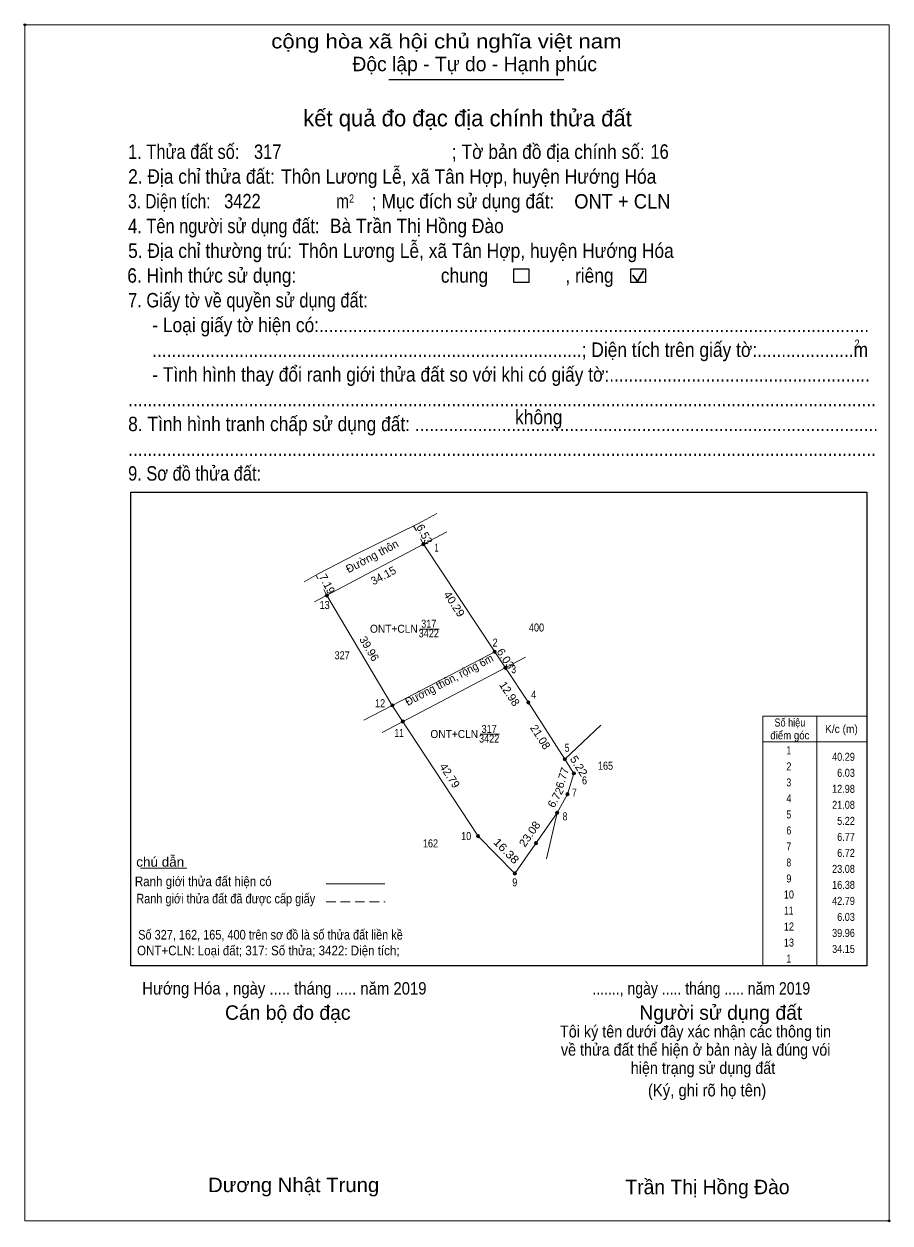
# Model space of a CAD drawing. Header units: metres. Extents: x 554258 to 555227, y 1839767 to 1840630.
# Drawn here: x 554258.5 to 554529, y 1839767.5 to 1840141.9 of the extents above; entities that cross this region are included whole.
import ezdxf
from ezdxf.enums import TextEntityAlignment as Align

# ---------------------------------------------------------------- set-up
doc = ezdxf.new("R2010")
doc.units = ezdxf.units.M
doc.header["$PDMODE"] = 32
doc.header["$PDSIZE"] = 0.5
doc.linetypes.add('MEDIUM_DASHED', pattern=[4.5, 3, -1.5])
for name, color, linetype, lineweight in [('1', 7, 'Continuous', 13), ('10', 7, 'Continuous', 13), ('17', 7, 'Continuous', 13), ('2', 7, 'Continuous', 25), ('6', 7, 'Continuous', 13), ('63', 7, 'Continuous', 13)]:
    doc.layers.add(name, color=color, linetype=linetype, lineweight=lineweight)

msp = doc.modelspace()

# ---------------------------------------------------------------- hatches: boundary and pattern name
at = {"layer": '63'}
for points in [[(554383.74, 1839979.45, 1), (554382.74, 1839979.45, 1)], [(554353.57, 1839963.45, 1), (554352.57, 1839963.45, 1)], [(554406.01, 1839945.87, 1), (554405.01, 1839945.87, 1)], [(554409.34, 1839940.84, 1), (554408.34, 1839940.84, 1)], [(554374.01, 1839929.12, 1), (554373.01, 1839929.12, 1)], [(554416.51, 1839930.02, 1), (554415.51, 1839930.02, 1)], [(554377.3, 1839924.06, 1), (554376.3, 1839924.06, 1)], [(554427.91, 1839912.29, 1), (554426.91, 1839912.29, 1)], [(554430.73, 1839907.9, 1), (554429.73, 1839907.9, 1)], [(554428.74, 1839901.43, 1), (554427.74, 1839901.43, 1)], [(554425.49, 1839895.55, 1), (554424.49, 1839895.55, 1)], [(554400.79, 1839888.29, 1), (554399.79, 1839888.29, 1)], [(554418.88, 1839886.08, 1), (554417.88, 1839886.08, 1)], [(554412.28, 1839876.62, 1), (554411.28, 1839876.62, 1)]]:
    msp.add_hatch(color=256, dxfattribs=at).paths.add_polyline_path(points)

# ---------------------------------------------------------------- linework, layer by layer
at = {"layer": '1'}
msp.add_line((554427.41, 1839912.29), (554430.23, 1839907.9), dxfattribs=at)
msp.add_lwpolyline([(554383.24, 1839979.45), (554405.51, 1839945.87), (554408.84, 1839940.84), (554416.01, 1839930.02)], dxfattribs=at)
at = {"layer": '10'}
for p, q in [((554349.23, 1839961.41), (554390.56, 1839983.33)), ((554383.24, 1839979.45), (554405.51, 1839945.87)), ((554415.14, 1839944.14), (554370.32, 1839920.66)), ((554405.51, 1839945.87), (554373.51, 1839929.11)), ((554408.84, 1839940.84), (554405.51, 1839945.87)), ((554408.83, 1839940.84), (554416.01, 1839930.02)), ((554373.51, 1839929.12), (554364.62, 1839924.46)), ((554416.01, 1839930.02), (554427.41, 1839912.29)), ((554427.41, 1839912.29), (554438.61, 1839922.95)), ((554421.63, 1839881.17), (554424.99, 1839895.55))]:
    msp.add_line(p, q, dxfattribs=at)
for points in [[(554345.94, 1839967.68), (554350.38, 1839970.18), (554362.18, 1839976.39), (554381.65, 1839985.94), (554387.44, 1839989)], [(554430.23, 1839907.9), (554428.24, 1839901.43), (554424.99, 1839895.55), (554411.78, 1839876.62), (554400.29, 1839888.29), (554373.51, 1839929.12), (554353.07, 1839963.45)]]:
    msp.add_lwpolyline(points, dxfattribs=at)
at = {"layer": '17'}
msp.add_line((554294.85, 1839878.34), (554309.33, 1839878.34), dxfattribs=at)
at = {"layer": '2'}
for p, q in [((554372.44, 1840124.52), (554427.05, 1840124.52)), ((554291.83, 1839995.73), (554521.7, 1839995.73)), ((554521.7, 1839995.73), (554521.7, 1839847.77))]:
    msp.add_line(p, q, dxfattribs=at)
at = {"layer": '2', "lineweight": 35}
for p, q in [((554450.14, 1840061.48), (554452.01, 1840064.83)), ((554448.6, 1840063.48), (554450.14, 1840061.48))]:
    msp.add_line(p, q, dxfattribs=at)
at = {"layer": '2', "lineweight": 13}
msp.add_lwpolyline([(554258.72, 1840141.64), (554528.73, 1840141.64), (554528.73, 1839768.18), (554258.72, 1839768.18)], close=True, dxfattribs=at)
at = {"layer": '2'}
for points in [[(554411.51, 1840065.47), (554416.15, 1840065.47), (554416.15, 1840061.15), (554411.51, 1840061.15)], [(554448, 1840065.47), (554452.64, 1840065.47), (554452.64, 1840061.15), (554448, 1840061.15)]]:
    msp.add_lwpolyline(points, close=True, dxfattribs=at)
msp.add_lwpolyline([(554521.7, 1839847.77), (554291.83, 1839847.77), (554291.83, 1839995.73)], dxfattribs=at)
for p in [(554258.72, 1840141.64), (554528.73, 1839768.18)]:
    msp.add_point(p, dxfattribs=at)
at = {"layer": '6'}
msp.add_line((554352.89, 1839873.42), (554371.17, 1839873.42), dxfattribs=at)
at = {"layer": '6', "linetype": 'MEDIUM_DASHED'}
msp.add_line((554352.87, 1839867.79), (554371.27, 1839867.79), dxfattribs=at)
at = {"layer": '63'}
for p, q in [((554380.18, 1839985.22), (554381.05, 1839983.58)), ((554382.35, 1839981.14), (554383.24, 1839979.45)), ((554349.7, 1839969.8), (554350.3, 1839968.67)), ((554352.1, 1839965.27), (554353.07, 1839963.45)), ((554382.07, 1839952.96), (554388.17, 1839952.96)), ((554506.1, 1839925.77), (554506.1, 1839847.77)), ((554506.1, 1839925.77), (554506.1, 1839847.77)), ((554400.94, 1839920.09), (554407.04, 1839920.09)), ((554489.3, 1839917.77), (554521.7, 1839917.77))]:
    msp.add_line(p, q, dxfattribs=at)
msp.add_lwpolyline([(554489.3, 1839925.77), (554521.7, 1839925.77), (554521.7, 1839847.77), (554489.3, 1839847.77)], close=True, dxfattribs=at)
for centre in [(554383.24, 1839979.45), (554353.07, 1839963.45), (554405.51, 1839945.87), (554408.84, 1839940.84), (554373.51, 1839929.12), (554416.01, 1839930.02), (554376.8, 1839924.06), (554427.41, 1839912.29), (554430.23, 1839907.9), (554428.24, 1839901.43), (554424.99, 1839895.55), (554400.29, 1839888.29), (554418.38, 1839886.08), (554411.78, 1839876.62)]:
    msp.add_circle(centre, 0.5, dxfattribs=at)

# ---------------------------------------------------------------- texts
at = {"layer": '1'}
for s, width, p in [('317', 0.85, (554384.9, 1839953.39)), ('ONT+CLN', 0.95, (554373.995, 1839951.8)), ('3422', 0.85, (554384.9, 1839950.38)), ('ONT+CLN', 0.95, (554392.865, 1839918.93)), ('317', 0.85, (554403.77, 1839920.52)), ('3422', 0.85, (554403.77, 1839917.51))]:
    msp.add_text(s, height=2.5, dxfattribs=dict(at, width=width)).set_placement(p, align=Align.CENTER)
at = {"layer": '2'}
for s, height, width, p in [('cộng hòa xã hội chủ nghĩa việt nam', 4.507, 1.15, (554335.71, 1840134.26)), ('1. Thửa đất số:', 4.507, 0.85, (554291, 1840099.75)), ('317', 4.51, 0.85, (554330.31, 1840099.75)), ('; Tờ bản đồ địa chính số:', 4.507, 0.9, (554392.12, 1840099.75)), ('16', 4.51, 0.85, (554454.16, 1840099.81)), ('Thôn Lương Lễ, xã Tân Hợp, huyện Hướng Hóa', 4.51, 0.9, (554338.77, 1840092.02)), ('2. Địa chỉ thửa đất:', 4.507, 0.9, (554291, 1840092.02)), ('3. Diện tích:', 4.507, 0.8, (554291, 1840084.29)), ('3422', 4.51, 0.85, (554321, 1840084.33)), ('m', 4.507, 0.8, (554355.97, 1840084.29)), ('2', 2.575, 0.8, (554360.02, 1840086.1)), ('; Mục đích sử dụng đất:', 4.507, 0.9, (554367.14, 1840084.29)), ('ONT + CLN', 4.507, 0.95, (554430.34, 1840084.26)), ('4. Tên người sử dụng đất:', 4.507, 0.85, (554291, 1840076.57)), ('Bà Trần Thị Hồng Đào', 4.51, 0.9, (554354.03, 1840076.6)), ('5. Địa chỉ thường trú:', 4.507, 0.9, (554291, 1840068.84)), ('Thôn Lương Lễ, xã Tân Hợp, huyện Hướng Hóa', 4.51, 0.9, (554344.21, 1840068.84)), ('6. Hình thức sử dụng:', 4.507, 0.9, (554290.74, 1840061.11)), ('chung                , riêng', 4.507, 0.9, (554388.68, 1840061.11)), ('7. Giấy tờ về quyền sử dụng đất:', 4.507, 0.85, (554291, 1840053.39)), ('     - Loại giấy tờ hiện có:..................................................................................................................', 4.507, 0.9, (554291, 1840045.66)), ('     .........................................................................................; Diện tích trên giấy tờ:....................m', 4.507, 0.9, (554291, 1840037.93)), ('2', 2.575, 0.8, (554517.91, 1840040.77)), ('     - Tình hình thay đổi ranh giới thửa đất so với khi có giấy tờ:......................................................', 4.507, 0.9, (554291, 1840030.21)), ('...........................................................................................................................................................', 4.507, 0.9, (554291, 1840022.48)), ('8. Tình hình tranh chấp sử dụng đất: ................................................................................................', 4.507, 0.9, (554291, 1840014.75)), ('không', 4.507, 0.9, (554411.86, 1840016.88)), ('...........................................................................................................................................................', 4.507, 0.9, (554291, 1840007.03)), ('9. Sơ đồ thửa đất:', 4.507, 0.85, (554291, 1839999.3)), ('Hướng Hóa , ngày ..... tháng ..... năm 2019', 3.86, 0.9, (554295.41, 1839838.84)), ('......., ngày ..... tháng ..... năm 2019', 3.86, 0.85, (554436, 1839838.84)), ('(Ký, ghi rõ họ tên)', 3.863, 0.9, (554453.36, 1839807.03)), ('Dương Nhật Trung', 4.51, 1.05, (554315.98, 1839777.15))]:
    msp.add_text(s, height=height, dxfattribs=dict(at, width=width)).set_placement(p)
for s, height, p in [('Độc lập - Tự do - Hạnh phúc', 4.507, (554361.05, 1840127.15)), ('Cán bộ đo đạc', 4.507, (554321.26, 1839830.95)), ('Người sử dụng đất', 4.507, (554450.68, 1839830.95)), ('Trần Thị Hồng Đào', 4.51, (554446.32, 1839776.49))]:
    msp.add_text(s, height=height, dxfattribs=at).set_placement(p)
for s, height, p in [('kết quả đo đạc địa chính thửa đất', 5.151, (554397.005, 1840109.92)), ('.', 1.288, (554528.707, 1839767.49))]:
    msp.add_text(s, height=height, dxfattribs=at).set_placement(p, align=Align.CENTER)
at = {"layer": '2', "width": 0.9}
for s, p in [('Tôi ký tên dưới đây xác nhận các thông tin', (554468.235, 1839825.44)), ('về thửa đất thể hiện ở bản này là đúng vói', (554468.275, 1839819.75)), ('hiện trạng sử dụng đất', (554470.555, 1839814.05))]:
    msp.add_text(s, height=3.724, dxfattribs=at).set_placement(p, align=Align.CENTER)
at = {"layer": '6'}
for s, width, p in [('chú dẫn', 1.05, (554293.53, 1839878.76)), ('Ranh giới thửa đất hiện có ', 0.9, (554293.11, 1839872.67)), ('Ranh giới thửa đất đã được cấp giấy', 0.85, (554293.57, 1839867.29)), ('Số 327, 162, 165, 400 trên sơ đồ là số thửa đất liền kề', 0.85, (554294.16, 1839856.01)), ('ONT+CLN: Loại đất; 317: Số thửa; 3422: Diện tích;', 0.9, (554293.8, 1839851.07))]:
    msp.add_text(s, height=3, dxfattribs=dict(at, width=width)).set_placement(p)
at = {"layer": '63'}
for s, rotation, p in [('6.53', 297.938, (554382.449, 1839981.996)), ('Đường thôn', 27.94, (554367.794, 1839974.568)), ('7.19', 297.955, (554352.041, 1839966.466)), ('34.15', 27.938, (554371.304, 1839968.541)), ('39.96', 300.762, (554365.232, 1839946.199)), ('12.98', 303.531, (554409.098, 1839932.06)), ('21.08', 302.74, (554418.702, 1839918.591)), ('42.79', 303.293, (554390.432, 1839906.496)), ('6.77', 72.903, (554427.797, 1839906.143)), ('6.72', 61.07, (554425.614, 1839899.765))]:
    msp.add_text(s, height=2.5, rotation=rotation, dxfattribs=at).set_placement(p, align=Align.CENTER)
for s, width, p in [(' 1', 0.75, (554388.02, 1839977.11)), (' 13', 0.85, (554353.96, 1839959.22)), (' 2', 0.85, (554406.4, 1839947.48)), (' 3', 0.8, (554412.18, 1839939.17)), (' 4', 0.85, (554418.45, 1839931.24)), (' 12', 0.85, (554371.28, 1839928.55)), (' 11', 0.8, (554377.14, 1839919.28)), (' 5', 0.8, (554428.85, 1839914.63)), ('40.29', 0.85, (554518, 1839911.82)), (' 6', 0.85, (554434.34, 1839904.45)), ('6.03', 0.85, (554518, 1839906.82)), (' 7', 0.8, (554431.13, 1839900.65)), ('12.98', 0.85, (554518, 1839901.82)), ('21.08', 0.85, (554518, 1839896.82)), (' 8', 0.8, (554428.21, 1839893.21)), ('5.22', 0.85, (554518, 1839891.82)), (' 10', 0.85, (554398.17, 1839887.07)), ('6.77', 0.85, (554518, 1839886.82)), ('6.72', 0.85, (554518, 1839881.82)), ('23.08', 0.85, (554518, 1839876.82)), (' 9', 0.85, (554412.56, 1839872.62)), ('16.38', 0.85, (554518, 1839871.82)), ('42.79', 0.85, (554518, 1839866.82)), ('6.03', 0.85, (554518, 1839861.82)), ('39.96', 0.85, (554518, 1839856.82)), ('34.15', 0.85, (554518, 1839851.82))]:
    msp.add_text(s, height=2.5, dxfattribs=dict(at, width=width)).set_placement(p, align=Align.RIGHT)
for s, rotation, width, p in [('40.29', 303.552, 1.05, (554391.833, 1839960.081)), ('Đường thôn, rộng 6m', 27.642, 0.95, (554391.865, 1839935.987)), ('6.03', 303.506, 1.05, (554407.866, 1839943.065)), ('5.22', 302.715, 1.05, (554430.702, 1839909.531)), ('23.08', 55.091, 1.05, (554417.44, 1839888.235)), ('16.38', 314.555, 1.15, (554408.24, 1839882.797))]:
    msp.add_text(s, height=2.5, rotation=rotation, dxfattribs=dict(at, width=width)).set_placement(p, align=Align.CENTER)
for s, width, p in [('400', 0.85, (554418.555, 1839952.19)), ('327', 0.85, (554357.85, 1839943.51)), ('Số hiệu', 0.85, (554497.7, 1839922.52)), ('điểm góc', 0.9, (554497.7, 1839918.52)), ('K/c (m)', 0.95, (554513.8, 1839920.52)), (' 1', 0.75, (554496.995, 1839913.82)), ('165', 0.85, (554440.11, 1839909.03)), (' 2', 0.85, (554497, 1839908.82)), (' 3', 0.8, (554497, 1839903.82)), (' 4', 0.85, (554496.995, 1839898.82)), (' 5', 0.8, (554497, 1839893.82)), (' 6', 0.85, (554497, 1839888.82)), ('162', 0.85, (554385.44, 1839884.78)), (' 7', 0.8, (554497, 1839883.82)), (' 8', 0.8, (554497, 1839878.82)), (' 9', 0.85, (554496.995, 1839873.82)), (' 10', 0.85, (554496.995, 1839868.82)), (' 11', 0.8, (554496.995, 1839863.82)), (' 12', 0.85, (554497, 1839858.82)), (' 13', 0.85, (554497, 1839853.82)), (' 1', 0.75, (554496.995, 1839848.82))]:
    msp.add_text(s, height=2.5, dxfattribs=dict(at, width=width)).set_placement(p, align=Align.CENTER)

doc.saveas('drawing.dxf')
